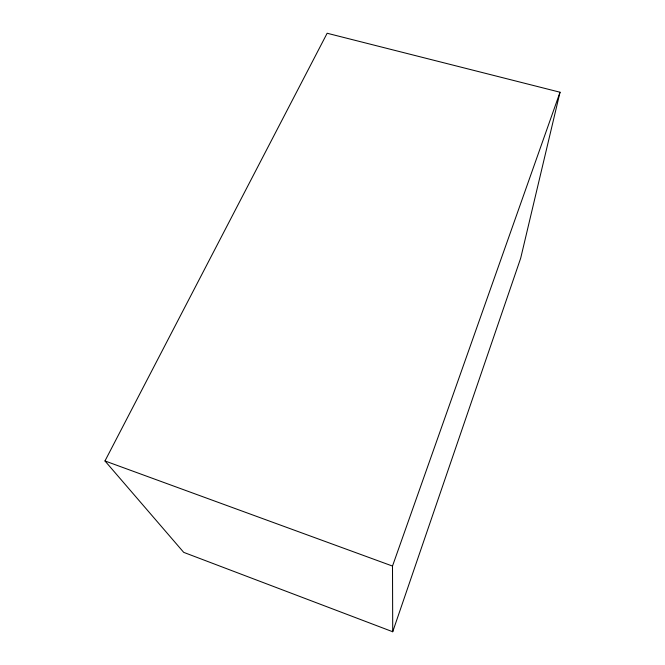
<?xml version="1.0" encoding="UTF-8"?>
<svg xmlns="http://www.w3.org/2000/svg" width="665" height="665" viewBox="0 0 665 665"><rect width="100%" height="100%" fill="white"/><g stroke="black" fill="none" stroke-linecap="round" stroke-linejoin="round"><path stroke-width="1" d="M560.03 92.227L520.695 258.161L392.724 631.75L183.715 552.366L104.97 460.953L327.147 33.25L560.03 92.227L392.5 566.065L392.724 631.75M104.97 460.953L392.5 566.065"/></g></svg>
